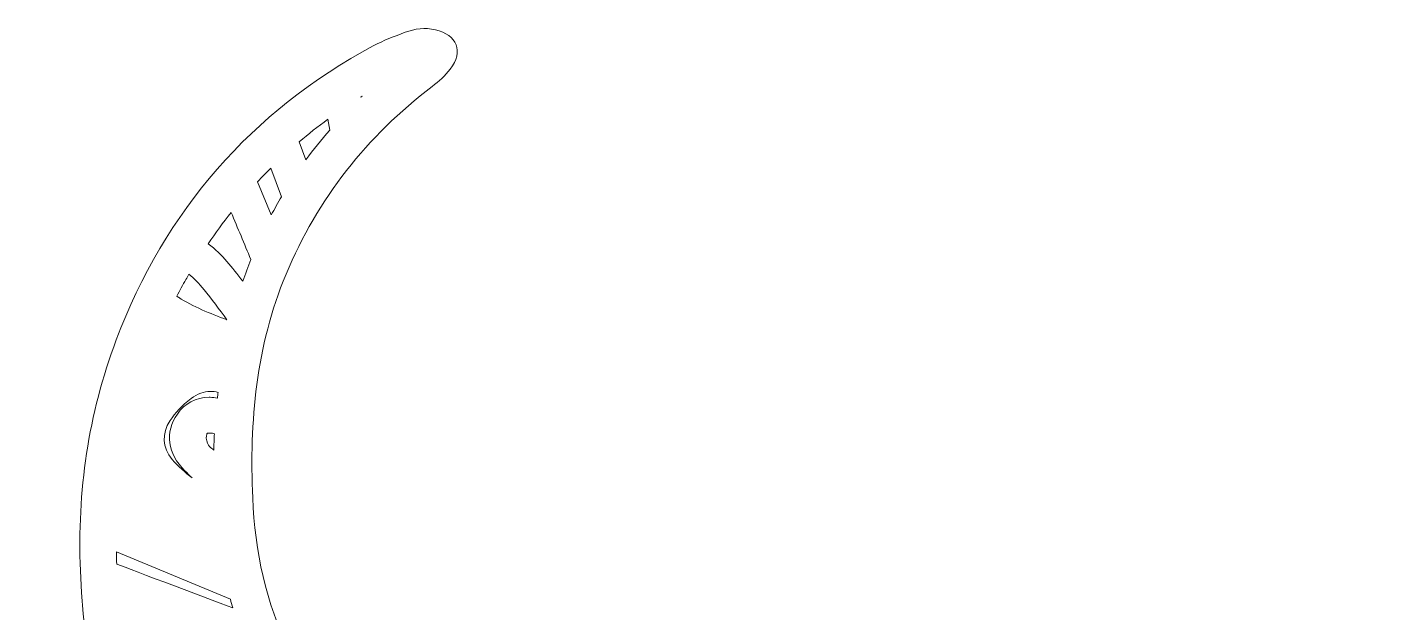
# Model space of a CAD drawing. Extents: x 316 to 1684, y -1896 to -103.
# Drawn here: x 316 to 1043, y -414 to -103 of the extents above; entities that cross this region are included whole.
import ezdxf

# ---------------------------------------------------------------- set-up
doc = ezdxf.new("R2010")
doc.units = 0
doc.header["$MEASUREMENT"] = 0
doc.layers.add('Layer 1', color=7, linetype='Continuous')

# ---------------------------------------------------------------- blocks, each defined once
blk = doc.blocks.new('block 3')
at = {"layer": 'Layer 1', "lineweight": 0}
for points, knots in [([(1673.34, -762.19), (1662.42, -742.79), (1645.38, -729.84), (1626.13, -719.8), (1579.9, -695.65), (1530.89, -691.29), (1480.17, -700.46), (1472.26, -701.9), (1464.42, -703.7), (1456.37, -704.91), (1469.08, -697.31), (1482.2, -690.52), (1494.42, -682.22), (1597.01, -612.54), (1651.13, -515.78), (1656.09, -391.82), (1657.77, -349.84), (1651.93, -308.69), (1637.06, -269.34), (1611.07, -200.51), (1565.67, -148.18), (1500.72, -113.18), (1495.34, -110.27), (1489.49, -108.12), (1483.74, -105.96), (1478.61, -104.02), (1473.29, -103.36), (1467.76, -104.63), (1456.24, -107.26), (1452.69, -116.14), (1459.89, -125.56), (1462.54, -129.04), (1465.99, -132.03), (1469.48, -134.71), (1504.07, -161.2), (1530.16, -194), (1547, -234.47), (1562.92, -272.75), (1566.44, -312.54), (1564.66, -353.22), (1563.42, -381.55), (1557.91, -408.97), (1544.9, -434.47), (1526.94, -469.68), (1498.13, -493.38), (1462.73, -508.99), (1403.63, -535.05), (1341.45, -548.51), (1276.91, -549.25), (1244.48, -549.61), (1212.44, -543.11), (1181.42, -534.64), (1141.75, -523.78), (1102.93, -524.67), (1063.01, -531.95), (1042.09, -535.75), (1021.1, -537.48), (1000.09, -537.46), (1000.09, -537.46), (999.91, -537.46), (999.91, -537.46), (978.9, -537.48), (957.91, -535.75), (936.99, -531.95), (897.07, -524.67), (858.25, -523.78), (818.58, -534.64), (787.56, -543.11), (755.52, -549.61), (723.09, -549.25), (658.55, -548.51), (596.37, -535.05), (537.27, -508.99), (501.87, -493.38), (473.06, -469.68), (455.1, -434.47), (442.09, -408.97), (436.58, -381.55), (435.34, -353.22), (433.56, -312.54), (437.08, -272.75), (453, -234.47), (469.84, -194), (495.93, -161.2), (530.52, -134.71), (534.01, -132.03), (537.46, -129.04), (540.11, -125.56), (547.31, -116.14), (543.76, -107.26), (532.24, -104.63), (526.71, -103.36), (521.39, -104.02), (516.26, -105.96), (510.51, -108.12), (504.66, -110.27), (499.28, -113.18), (434.33, -148.18), (388.93, -200.51), (362.94, -269.34), (348.07, -308.69), (342.23, -349.84), (343.91, -391.82), (348.87, -515.78), (402.99, -612.54), (505.58, -682.22), (517.8, -690.52), (530.92, -697.31), (543.63, -704.91), (535.58, -703.7), (527.74, -701.9), (519.83, -700.46), (469.11, -691.29), (420.1, -695.65), (373.87, -719.8), (354.62, -729.84), (337.58, -742.79), (326.66, -762.19), (315.82, -781.5), (317.18, -798.65), (331.61, -815.5), (368.81, -858.95), (417.78, -881), (472.89, -890.53), (504.31, -895.96), (535.11, -888.27), (565.83, -882.51), (590.21, -877.94), (614, -870.13), (639.08, -869.18), (649.66, -868.8), (660.2, -868.1), (670.74, -869.82), (672.19, -870.06), (673.96, -870.13), (674.55, -871.64), (675.23, -873.37), (673.43, -874.11), (672.36, -875.01), (668.06, -878.7), (663.71, -882.32), (659.38, -885.99), (620.72, -918.68), (588.9, -956.78), (568.23, -1003.36), (540.49, -1065.87), (541.29, -1129.7), (560.55, -1194.13), (578.08, -1252.81), (607.58, -1305.64), (640.94, -1356.5), (684.92, -1423.61), (735.47, -1485.8), (785.51, -1548.36), (833.7, -1608.6), (882.43, -1668.47), (924.51, -1733.3), (952.78, -1776.85), (977.69, -1822.09), (992.65, -1872.18), (994.88, -1879.62), (997.22, -1887), (999.91, -1895.78), (999.93, -1895.87), (999.96, -1895.94), (999.99, -1896.03), (999.99, -1896.01), (1000, -1896.01), (1000, -1896), (1000, -1896.01), (1000.01, -1896.01), (1000.01, -1896.03), (1000.04, -1895.94), (1000.07, -1895.87), (1000.09, -1895.78), (1002.78, -1887), (1005.12, -1879.62), (1007.35, -1872.18), (1022.31, -1822.09), (1047.22, -1776.85), (1075.49, -1733.3), (1117.57, -1668.47), (1166.3, -1608.6), (1214.49, -1548.36), (1264.53, -1485.8), (1315.08, -1423.61), (1359.06, -1356.5), (1392.42, -1305.64), (1421.92, -1252.81), (1439.45, -1194.13), (1458.71, -1129.7), (1459.51, -1065.87), (1431.77, -1003.36), (1411.1, -956.78), (1379.28, -918.68), (1340.63, -885.99), (1336.29, -882.32), (1331.94, -878.7), (1327.64, -875.01), (1326.57, -874.11), (1324.77, -873.37), (1325.45, -871.64), (1326.04, -870.13), (1327.81, -870.06), (1329.26, -869.82), (1339.8, -868.1), (1350.34, -868.8), (1360.92, -869.18), (1386, -870.13), (1409.79, -877.94), (1434.17, -882.51), (1464.89, -888.27), (1495.69, -895.96), (1527.11, -890.53), (1582.22, -881), (1631.19, -858.95), (1668.39, -815.5), (1682.82, -798.65), (1684.18, -781.5), (1673.34, -762.19)], [0, 0, 0, 0, 1, 1, 1, 2, 2, 2, 3, 3, 3, 4, 4, 4, 5, 5, 5, 6, 6, 6, 7, 7, 7, 8, 8, 8, 9, 9, 9, 10, 10, 10, 11, 11, 11, 12, 12, 12, 13, 13, 13, 14, 14, 14, 15, 15, 15, 16, 16, 16, 17, 17, 17, 18, 18, 18, 19, 19, 19, 20, 20, 20, 21, 21, 21, 22, 22, 22, 23, 23, 23, 24, 24, 24, 25, 25, 25, 26, 26, 26, 27, 27, 27, 28, 28, 28, 29, 29, 29, 30, 30, 30, 31, 31, 31, 32, 32, 32, 33, 33, 33, 34, 34, 34, 35, 35, 35, 36, 36, 36, 37, 37, 37, 38, 38, 38, 39, 39, 39, 40, 40, 40, 41, 41, 41, 42, 42, 42, 43, 43, 43, 44, 44, 44, 45, 45, 45, 46, 46, 46, 47, 47, 47, 48, 48, 48, 49, 49, 49, 50, 50, 50, 51, 51, 51, 52, 52, 52, 53, 53, 53, 54, 54, 54, 55, 55, 55, 56, 56, 56, 57, 57, 57, 58, 58, 58, 59, 59, 59, 60, 60, 60, 61, 61, 61, 62, 62, 62, 63, 63, 63, 64, 64, 64, 65, 65, 65, 66, 66, 66, 67, 67, 67, 68, 68, 68, 69, 69, 69, 70, 70, 70, 71, 71, 71, 72, 72, 72, 73, 73, 73, 73]), ([(492.77, -140.45), (492.77, -140.45), (492.74, -140.27), (492.74, -140.27), (492.95, -140.13), (493.17, -140), (493.38, -139.87), (493.17, -140.07), (492.97, -140.26), (492.77, -140.45)], [0, 0, 0, 0, 1, 1, 1, 2, 2, 2, 3, 3, 3, 3]), ([(463.6, -173.63), (463.6, -173.63), (460.03, -164.13), (460.03, -164.13), (464.92, -159.96), (469.97, -155.97), (475.18, -152.15), (475.18, -152.15), (476.16, -157.92), (476.16, -157.92), (471.75, -163.01), (467.54, -168.26), (463.6, -173.63)], [0, 0, 0, 0, 1, 1, 1, 2, 2, 2, 3, 3, 3, 4, 4, 4, 4]), ([(450.62, -193.26), (448.73, -196.44), (446.92, -199.67), (445.2, -202.93), (445.2, -202.93), (437.87, -185.33), (437.87, -185.33), (440.18, -182.85), (442.53, -180.42), (444.93, -178.03), (444.93, -178.03), (450.62, -193.26), (450.62, -193.26)], [0, 0, 0, 0, 1, 1, 1, 2, 2, 2, 3, 3, 3, 4, 4, 4, 4]), ([(430.18, -238.14), (427.36, -234.48), (424.52, -230.99), (421.64, -227.58), (418.79, -224.23), (415.5, -221.14), (411.68, -218.25), (415.56, -212.51), (419.64, -206.95), (423.91, -201.57), (427.39, -209.92), (430.87, -218.26), (434.36, -226.61), (432.87, -230.41), (431.47, -234.26), (430.18, -238.14)], [0, 0, 0, 0, 1, 1, 1, 2, 2, 2, 3, 3, 3, 4, 4, 4, 5, 5, 5, 5]), ([(409.51, -242.65), (413.51, -247.6), (417.51, -252.87), (421.66, -258.64), (412.55, -255.22), (403.9, -251.65), (395.91, -246.66), (395.62, -246.48), (395.34, -246.29), (395.06, -246.11), (396.65, -243.03), (398.26, -240.05), (399.9, -237.18), (400.43, -236.24), (400.97, -235.31), (401.52, -234.37), (404.21, -236.6), (406.85, -239.34), (409.51, -242.65)], [0, 0, 0, 0, 1, 1, 1, 2, 2, 2, 3, 3, 3, 4, 4, 4, 5, 5, 5, 6, 6, 6, 6]), ([(402.67, -300.46), (406.07, -297.88), (409.39, -296.62), (412.82, -296.62), (414.15, -296.62), (415.54, -296.82), (416.96, -297.2), (416.84, -298.21), (416.72, -299.21), (416.6, -300.2), (415.33, -299.96), (414.04, -299.8), (412.72, -299.72), (412.59, -299.71), (412.21, -299.71), (412.15, -299.71), (405.09, -299.92), (399.29, -303.01), (395.38, -308.64), (388.58, -318.44), (390.05, -329.46), (399.39, -338.86), (400.62, -340.09), (401.9, -341.29), (403.23, -342.45), (399.53, -339.73), (395.71, -336.54), (392.66, -332.76), (387.36, -326.18), (386.97, -319.24), (391.5, -312.12), (394.13, -307.98), (397.78, -304.17), (402.67, -300.46)], [0, 0, 0, 0, 1, 1, 1, 2, 2, 2, 3, 3, 3, 4, 4, 4, 5, 5, 5, 6, 6, 6, 7, 7, 7, 8, 8, 8, 9, 9, 9, 10, 10, 10, 11, 11, 11, 11]), ([(411.13, -318.91), (411.16, -318.89), (411.49, -318.74), (412.36, -318.74), (412.52, -318.74), (412.67, -318.74), (412.85, -318.75), (413.61, -318.79), (414.33, -318.94), (415.02, -319.2), (414.87, -322.05), (414.77, -324.94), (414.7, -327.85), (413.94, -327.22), (413.2, -326.58), (412.49, -325.94), (411.49, -325.03), (410.91, -323.57), (410.7, -321.47), (410.73, -319.55), (411.13, -318.93), (411.13, -318.91)], [0, 0, 0, 0, 1, 1, 1, 2, 2, 2, 3, 3, 3, 4, 4, 4, 5, 5, 5, 6, 6, 6, 7, 7, 7, 7]), ([(423.47, -407.03), (423.88, -408.56), (424.3, -410.08), (424.74, -411.6), (410.58, -406.25), (363.17, -388.36), (363.17, -388.36), (363.14, -386.21), (363.12, -384.05), (363.13, -381.89), (363.13, -381.89), (423.47, -407.03), (423.47, -407.03)], [0, 0, 0, 0, 1, 1, 1, 2, 2, 2, 3, 3, 3, 4, 4, 4, 4])]:
    blk.add_open_spline(points, degree=3, knots=knots, dxfattribs=at)
blk = doc.blocks.new('block 2')
at = {"layer": 'Layer 1'}
blk.add_blockref('block 3', (0, 0), dxfattribs=at)

msp = doc.modelspace()

# ---------------------------------------------------------------- block references
at = {"layer": 'Layer 1'}
msp.add_blockref('block 2', (0, 0), dxfattribs=at)

doc.saveas('drawing.dxf')
